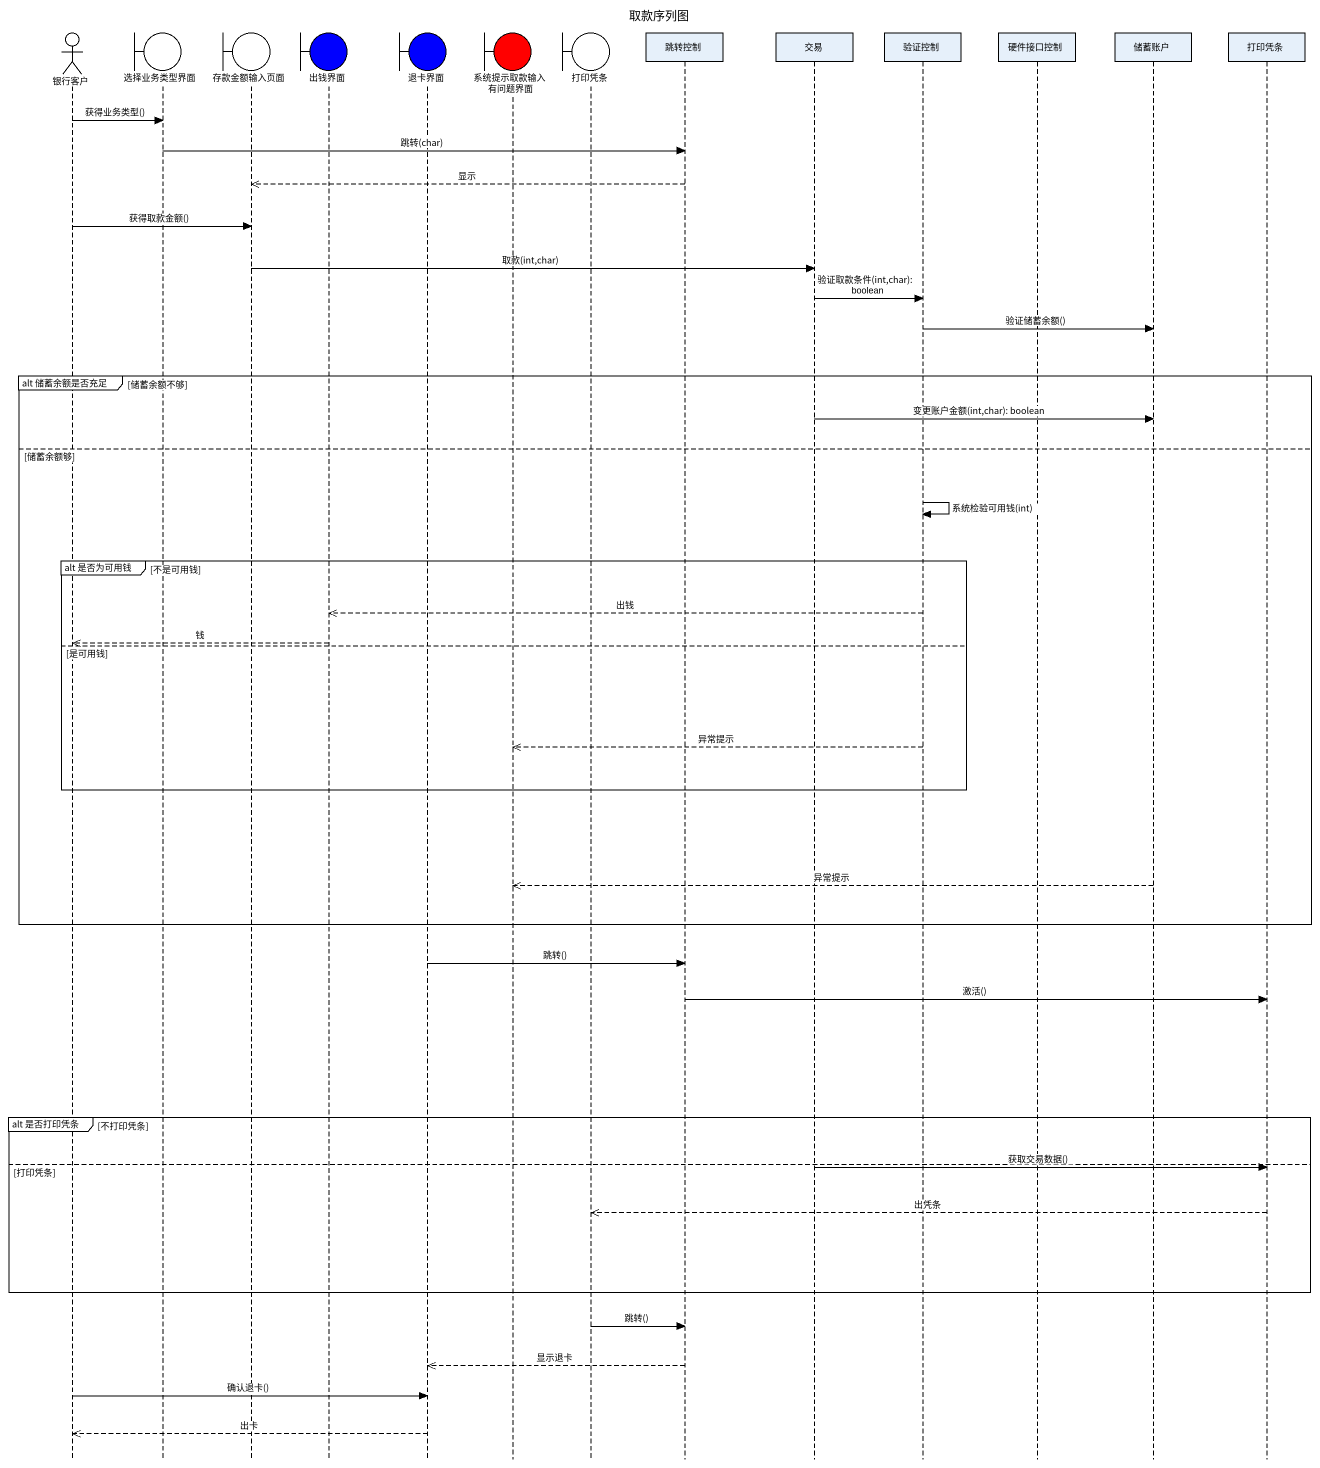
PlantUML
@startuml
title 取款序列图
hide footbox
actor 银行客户
boundary 选择业务类型界面
boundary 存款金额输入页面
boundary 出钱界面 #0000FF
boundary 退卡界面 #0000FF
boundary 系统提示取款输入有问题界面 #FF0000
boundary 打印凭条
participant 跳转控制
participant 交易
participant 验证控制
participant 硬件接口控制
participant 储蓄账户
participant "打印凭条" as 打印凭条_2

银行客户 -> 选择业务类型界面 : 获得业务类型()
选择业务类型界面 -> 跳转控制 : 跳转(char)
跳转控制 -->> 存款金额输入页面 : 显示
银行客户 -> 存款金额输入页面 : 获得取款金额()
存款金额输入页面 -> 交易 : 取款(int,char)
交易 -> 验证控制 : 验证取款条件(int,char): boolean
验证控制 -> 储蓄账户 : 验证储蓄余额()
group alt 储蓄余额是否充足 [储蓄余额不够]
  交易 -> 储蓄账户 : 变更账户金额(int,char): boolean
else 储蓄余额够
  验证控制 -> 验证控制 : 系统检验可用钱(int)
  group alt 是否为可用钱 [不是可用钱]
    验证控制 -->> 出钱界面 : 出钱
    出钱界面 -->> 银行客户 : 钱
  else 是可用钱
    验证控制 -->> 系统提示取款输入有问题界面 : 异常提示
  end
  储蓄账户 -->> 系统提示取款输入有问题界面 : 异常提示
end
退卡界面 -> 跳转控制 : 跳转()
跳转控制 -> 打印凭条_2 : 激活()
group alt 是否打印凭条 [不打印凭条]
else 打印凭条
  交易 -> 打印凭条_2 : 获取交易数据()
  打印凭条_2 -->> 打印凭条 : 出凭条
end
打印凭条 -> 跳转控制 : 跳转()
跳转控制 -->> 退卡界面 : 显示退卡
银行客户 -> 退卡界面 : 确认退卡()
退卡界面 -->> 银行客户 : 出卡
@enduml
